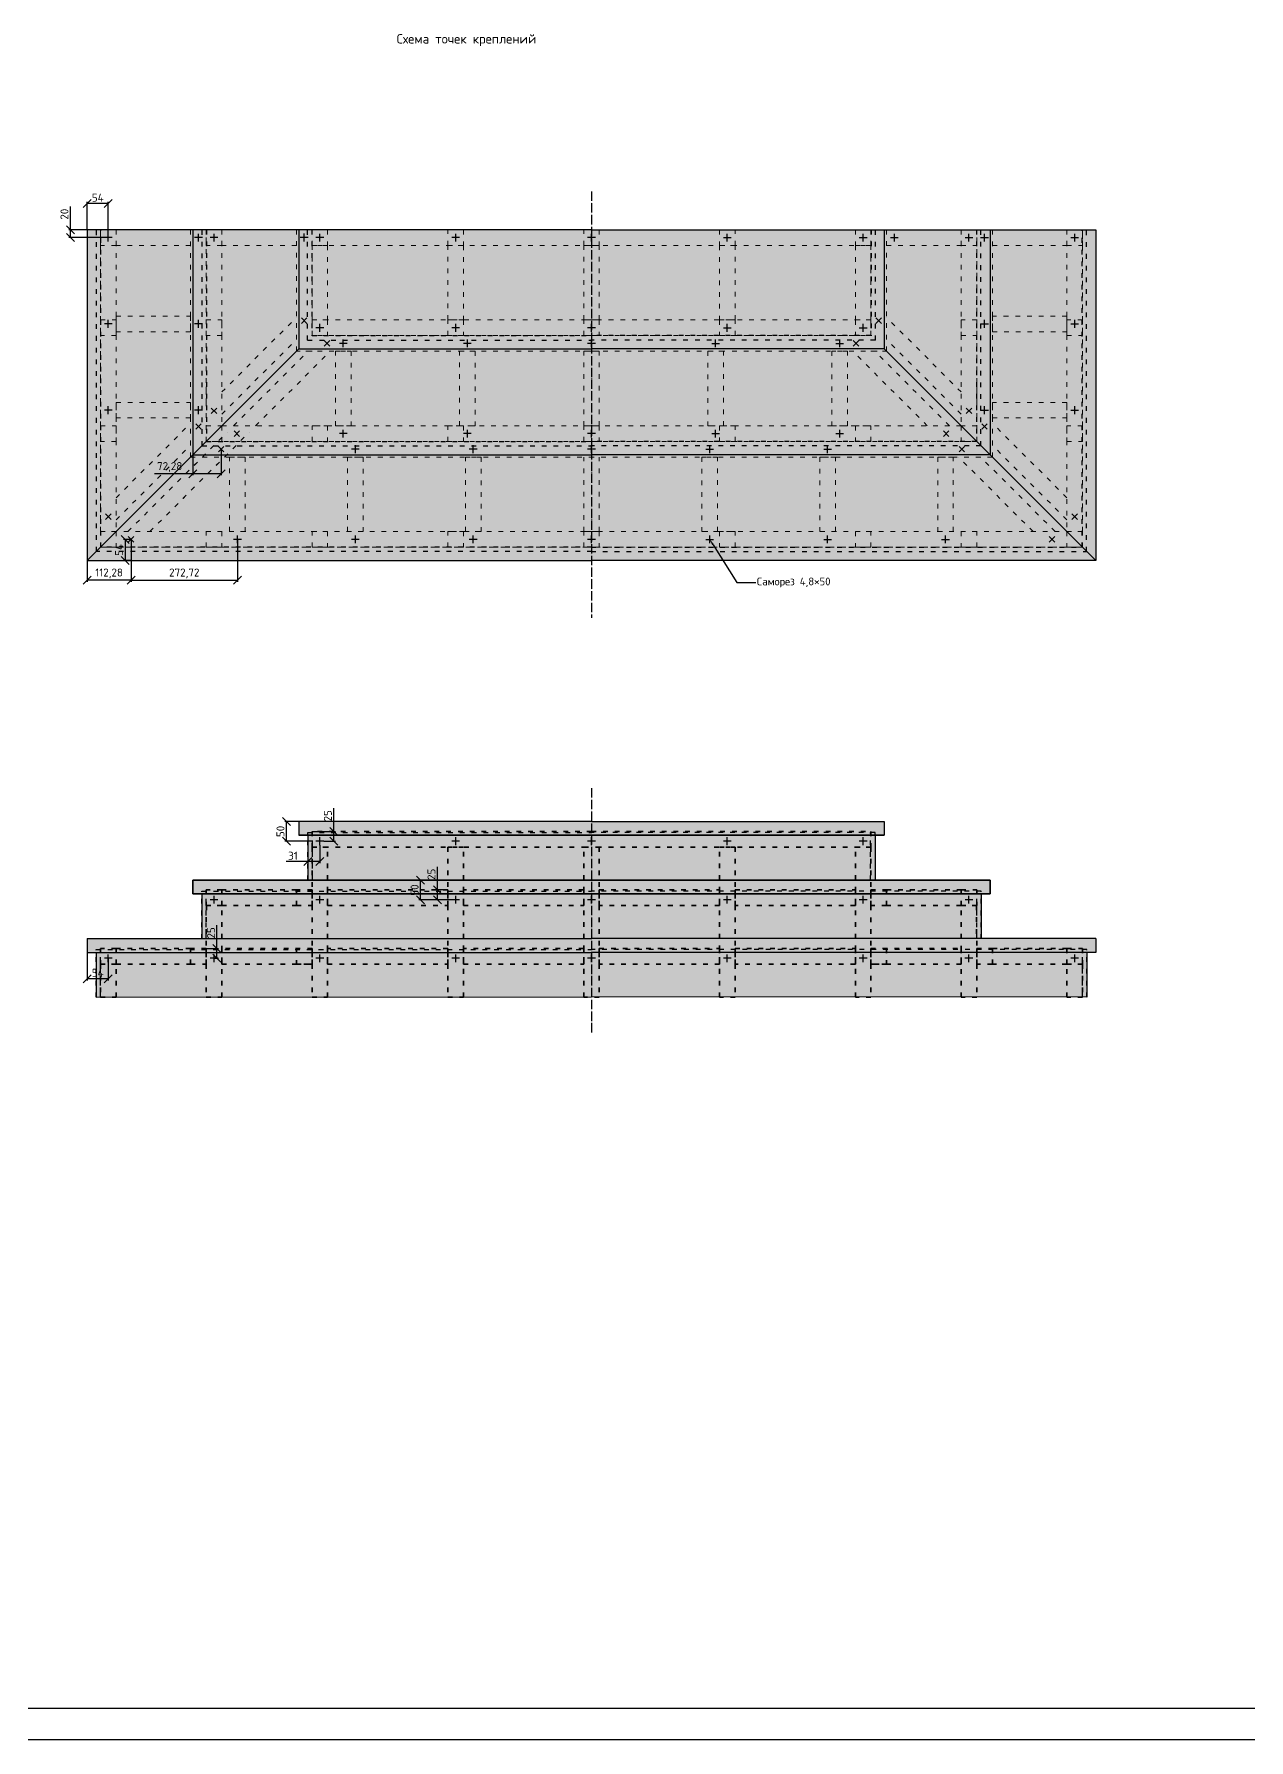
# Model space of a CAD drawing. Header units: millimetres. Extents: x 63961 to 279437, y 165795 to 374915.
# Drawn here: x 162706 to 165818, y 179109 to 183478 of the extents above; entities that cross this region are included whole.
import ezdxf
from ezdxf import colors
from ezdxf.entities.mleader import LeaderData, LeaderLine
from ezdxf.math import Vec2, Vec3

# ---------------------------------------------------------------- set-up
doc = ezdxf.new("R2010")
doc.units = ezdxf.units.MM
doc.linetypes.add('ACAD_ISO03W100', pattern=[30, 12, -18])
doc.linetypes.add('ACAD_ISO04W100', pattern=[30, 24, -3, 0, -3])
for name, color, linetype in [('Доска МПК 11х145х3000', 32, 'Continuous'), ('Доска невидимый', 32, 'ACAD_ISO03W100'), ('Заливка ступени', 52, 'Continuous'), ('Оси', 120, 'ACAD_ISO04W100'), ('Рамка', 7, 'Continuous'), ('Ступень СМ305 Невидимая', 52, 'ACAD_ISO03W100')]:
    doc.layers.add(name, color=color, linetype=linetype)
doc.layers.add('Построения невидимые', color=80, linetype='ACAD_ISO03W100', plot=False)
for name, color, linetype, lineweight in [('Профиль 40x40', 220, 'Continuous', 35), ('Размеры', 150, 'Continuous', 0), ('Стойки 40x40', 7, 'Continuous', 35), ('Ступень СМ305', 52, 'Continuous', 30), ('Точки крепления', 12, 'Continuous', 25)]:
    doc.layers.add(name, color=color, linetype=linetype, lineweight=lineweight)
doc.styles.get("Standard").update_dxf_attribs({"font": 'isocpeur.ttf'})
doc.dimstyles.new('Копия Аннотативный', dxfattribs={"dimscale": 0, "dimtxt": 20.5, "dimasz": 20.5, "dimexe": 4.25, "dimexo": 0.625, "dimgap": 4.625, "dimtad": 1, "dimtxsty": 'Standard', "dimblk": 'OBLIQUE', "dimcen": 20.5, "dimclrd": 256, "dimclrt": 256, "dimadec": 0, "dimazin": 0, "dimtfac": 1, "dimtmove": 0, "dimatfit": 3, "dimfxl": 1, "dimtfillclr": 4, "dimarcsym": 0})

# ---------------------------------------------------------------- blocks, each defined once
blk = doc.blocks.new('Точка самореза сверху')
at = {"layer": 'Точки крепления'}
for p, q in [((104446.1, 177081.4), (104426.1, 177081.4)), ((104436.1, 177071.4), (104436.1, 177091.4))]:
    blk.add_line(p, q, dxfattribs=at)
blk = doc.blocks.new('_Oblique')
at = {"color": 0, "linetype": 'ByBlock', "lineweight": -2}
blk.add_line((-0.5, -0.5), (0.5, 0.5), dxfattribs=at)
blk = doc.blocks.new('*D1517')
at = {"layer": 'Defpoints', "color": 0, "transparency": 16777216}
for p in [(162842.1, 183044.2), (162842.1, 182977.1), (162896.1, 182967.1)]:
    blk.add_point(p, dxfattribs=at)
at = {"layer": 'Размеры', "color": 0, "lineweight": -2, "transparency": 16777216}
for p, q in [((162842.1, 182977.7), (162842.1, 183048.4)), ((162896.1, 182967.7), (162896.1, 183048.4))]:
    blk.add_line(p, q, dxfattribs=at)
at = {"layer": 'Размеры', "lineweight": -2, "transparency": 16777216}
blk.add_line((162896.1, 183044.2), (162842.1, 183044.2), dxfattribs=at)
at = {"layer": 'Размеры', "lineweight": -2, "transparency": 16777216, "xscale": 20.5, "yscale": 20.5, "zscale": 20.5, "rotation": 180}
blk.add_blockref('_Oblique', (162842.1, 183044.2), dxfattribs=at)
at = {"layer": 'Размеры', "lineweight": -2, "transparency": 16777216, "xscale": 20.5, "yscale": 20.5, "zscale": 20.5}
blk.add_blockref('_Oblique', (162896.1, 183044.2), dxfattribs=at)
at = {"layer": 'Размеры', "transparency": 16777216, "insert": (162869.1, 183059.2), "char_height": 20.5, "attachment_point": 5}
blk.add_mtext('54', dxfattribs=at)
blk = doc.blocks.new('*D1518')
at = {"layer": 'Defpoints', "color": 0, "transparency": 16777216}
for p in [(162798.9, 182977.1), (162842.1, 182977.1), (162886.1, 182957.1)]:
    blk.add_point(p, dxfattribs=at)
at = {"layer": 'Размеры', "lineweight": -2, "transparency": 16777216}
for p, q in [((162798.9, 182977.1), (162798.9, 183036.5)), ((162798.9, 182957.1), (162798.9, 182977.1))]:
    blk.add_line(p, q, dxfattribs=at)
at = {"layer": 'Размеры', "color": 0, "lineweight": -2, "transparency": 16777216}
for p, q in [((162841.4, 182977.1), (162794.7, 182977.1)), ((162885.4, 182957.1), (162794.7, 182957.1))]:
    blk.add_line(p, q, dxfattribs=at)
at = {"layer": 'Размеры', "lineweight": -2, "transparency": 16777216, "xscale": 20.5, "yscale": 20.5, "zscale": 20.5}
for p, rotation in [((162798.9, 182977.1), 90), ((162798.9, 182957.1), 270)]:
    blk.add_blockref('_Oblique', p, dxfattribs=dict(at, rotation=rotation))
at = {"layer": 'Размеры', "transparency": 16777216, "insert": (162783.8, 183017), "char_height": 20.5, "attachment_point": 5, "rotation": 90}
blk.add_mtext('20', dxfattribs=at)
blk = doc.blocks.new('*D1515')
at = {"layer": 'Defpoints', "color": 0, "transparency": 16777216}
for p in [(162954.4, 182184.1), (162939, 182130.1), (162954.7, 182130.1)]:
    blk.add_point(p, dxfattribs=at)
at = {"layer": 'Размеры', "color": 0, "lineweight": -2, "transparency": 16777216}
for p, q in [((162953.7, 182184.1), (162934.7, 182184.1)), ((162954.1, 182130.1), (162934.7, 182130.1))]:
    blk.add_line(p, q, dxfattribs=at)
at = {"layer": 'Размеры', "lineweight": -2, "transparency": 16777216}
blk.add_line((162939, 182184.1), (162939, 182130.1), dxfattribs=at)
at = {"layer": 'Размеры', "lineweight": -2, "transparency": 16777216, "xscale": 20.5, "yscale": 20.5, "zscale": 20.5}
for p, rotation in [((162939, 182184.1), 90), ((162939, 182130.1), 270)]:
    blk.add_blockref('_Oblique', p, dxfattribs=dict(at, rotation=rotation))
at = {"layer": 'Размеры', "transparency": 16777216, "insert": (162923.9, 182157.1), "char_height": 20.5, "attachment_point": 5, "rotation": 90}
blk.add_mtext('54', dxfattribs=at)
blk = doc.blocks.new('*D1516')
at = {"layer": 'Defpoints', "color": 0, "transparency": 16777216}
for p in [(162954.4, 182184.1), (162842.1, 182130.1), (162842.1, 182079.9)]:
    blk.add_point(p, dxfattribs=at)
at = {"layer": 'Размеры', "color": 0, "lineweight": -2, "transparency": 16777216}
for p, q in [((162954.4, 182183.4), (162954.4, 182075.7)), ((162842.1, 182129.4), (162842.1, 182075.7))]:
    blk.add_line(p, q, dxfattribs=at)
at = {"layer": 'Размеры', "lineweight": -2, "transparency": 16777216}
blk.add_line((162954.4, 182079.9), (162842.1, 182079.9), dxfattribs=at)
at = {"layer": 'Размеры', "lineweight": -2, "transparency": 16777216, "xscale": 20.5, "yscale": 20.5, "zscale": 20.5, "rotation": 180}
blk.add_blockref('_Oblique', (162842.1, 182079.9), dxfattribs=at)
at = {"layer": 'Размеры', "lineweight": -2, "transparency": 16777216, "xscale": 20.5, "yscale": 20.5, "zscale": 20.5}
blk.add_blockref('_Oblique', (162954.4, 182079.9), dxfattribs=at)
at = {"layer": 'Размеры', "transparency": 16777216, "insert": (162898.2, 182096.9), "char_height": 20.5, "attachment_point": 5}
blk.add_mtext('112,28', dxfattribs=at)
blk = doc.blocks.new('*D1519')
at = {"layer": 'Defpoints', "color": 0, "transparency": 16777216}
for p in [(162954.4, 182184.1), (163227.1, 182184.1), (163227.1, 182079.9)]:
    blk.add_point(p, dxfattribs=at)
at = {"layer": 'Размеры', "color": 0, "lineweight": -2, "transparency": 16777216}
for p, q in [((162954.4, 182183.4), (162954.4, 182075.7)), ((163227.1, 182183.4), (163227.1, 182075.7))]:
    blk.add_line(p, q, dxfattribs=at)
at = {"layer": 'Размеры', "lineweight": -2, "transparency": 16777216}
blk.add_line((162954.4, 182079.9), (163227.1, 182079.9), dxfattribs=at)
at = {"layer": 'Размеры', "lineweight": -2, "transparency": 16777216, "xscale": 20.5, "yscale": 20.5, "zscale": 20.5, "rotation": 180}
blk.add_blockref('_Oblique', (162954.4, 182079.9), dxfattribs=at)
at = {"layer": 'Размеры', "lineweight": -2, "transparency": 16777216, "xscale": 20.5, "yscale": 20.5, "zscale": 20.5}
blk.add_blockref('_Oblique', (163227.1, 182079.9), dxfattribs=at)
at = {"layer": 'Размеры', "transparency": 16777216, "insert": (163090.7, 182096.9), "char_height": 20.5, "attachment_point": 5}
blk.add_mtext('272,72', dxfattribs=at)
blk = doc.blocks.new('*D1520')
at = {"layer": 'Defpoints', "color": 0, "transparency": 16777216}
for p in [(163113.1, 182401.1), (163185.4, 182415.1), (163113.1, 182352.4)]:
    blk.add_point(p, dxfattribs=at)
at = {"layer": 'Размеры', "color": 0, "lineweight": -2, "transparency": 16777216}
for p, q in [((163113.1, 182400.4), (163113.1, 182348.2)), ((163185.4, 182414.4), (163185.4, 182348.2))]:
    blk.add_line(p, q, dxfattribs=at)
at = {"layer": 'Размеры', "lineweight": -2, "transparency": 16777216}
for p, q in [((163113.1, 182352.4), (163014.3, 182352.4)), ((163185.4, 182352.4), (163113.1, 182352.4))]:
    blk.add_line(p, q, dxfattribs=at)
at = {"layer": 'Размеры', "lineweight": -2, "transparency": 16777216, "xscale": 20.5, "yscale": 20.5, "zscale": 20.5, "rotation": 180}
blk.add_blockref('_Oblique', (163113.1, 182352.4), dxfattribs=at)
at = {"layer": 'Размеры', "lineweight": -2, "transparency": 16777216, "xscale": 20.5, "yscale": 20.5, "zscale": 20.5}
blk.add_blockref('_Oblique', (163185.4, 182352.4), dxfattribs=at)
at = {"layer": 'Размеры', "transparency": 16777216, "insert": (163053.4, 182369.4), "char_height": 20.5, "attachment_point": 5}
blk.add_mtext('72,28', dxfattribs=at)
blk = doc.blocks.new('*D1521')
at = {"layer": 'Defpoints', "color": 0, "transparency": 16777216}
for p in [(163352.3, 181461.2), (163384.1, 181461.2), (163419.1, 181411.2)]:
    blk.add_point(p, dxfattribs=at)
at = {"layer": 'Размеры', "color": 0, "lineweight": -2, "transparency": 16777216}
for p, q in [((163383.4, 181461.2), (163348, 181461.2)), ((163418.4, 181411.2), (163348, 181411.2))]:
    blk.add_line(p, q, dxfattribs=at)
at = {"layer": 'Размеры', "lineweight": -2, "transparency": 16777216}
blk.add_line((163352.3, 181411.2), (163352.3, 181461.2), dxfattribs=at)
at = {"layer": 'Размеры', "lineweight": -2, "transparency": 16777216, "xscale": 20.5, "yscale": 20.5, "zscale": 20.5}
for p, rotation in [((163352.3, 181461.2), 90), ((163352.3, 181411.2), 270)]:
    blk.add_blockref('_Oblique', p, dxfattribs=dict(at, rotation=rotation))
at = {"layer": 'Размеры', "transparency": 16777216, "insert": (163337.2, 181436.2), "char_height": 20.5, "attachment_point": 5, "rotation": 90}
blk.add_mtext('50', dxfattribs=at)
blk = doc.blocks.new('*D1522')
at = {"layer": 'Defpoints', "color": 0, "transparency": 16777216}
for p in [(163418.1, 181436.2), (163473.7, 181436.2), (163448.1, 181411.2)]:
    blk.add_point(p, dxfattribs=at)
at = {"layer": 'Размеры', "lineweight": -2, "transparency": 16777216}
for p, q in [((163473.7, 181436.2), (163473.7, 181495.9)), ((163473.7, 181411.2), (163473.7, 181436.2))]:
    blk.add_line(p, q, dxfattribs=at)
at = {"layer": 'Размеры', "color": 0, "lineweight": -2, "transparency": 16777216}
for p, q in [((163418.7, 181436.2), (163477.9, 181436.2)), ((163448.7, 181411.2), (163477.9, 181411.2))]:
    blk.add_line(p, q, dxfattribs=at)
at = {"layer": 'Размеры', "lineweight": -2, "transparency": 16777216, "xscale": 20.5, "yscale": 20.5, "zscale": 20.5}
for p, rotation in [((163473.7, 181436.2), 90), ((163473.7, 181411.2), 270)]:
    blk.add_blockref('_Oblique', p, dxfattribs=dict(at, rotation=rotation))
at = {"layer": 'Размеры', "transparency": 16777216, "insert": (163458.6, 181476.3), "char_height": 20.5, "attachment_point": 5, "rotation": 90}
blk.add_mtext('25', dxfattribs=at)
blk = doc.blocks.new('*D1524')
at = {"layer": 'Defpoints', "color": 0, "transparency": 16777216}
for p in [(163407.1, 181401.7), (163438.1, 181401.2), (163407.1, 181358.8)]:
    blk.add_point(p, dxfattribs=at)
at = {"layer": 'Размеры', "color": 0, "lineweight": -2, "transparency": 16777216}
for p, q in [((163407.1, 181401.1), (163407.1, 181354.6)), ((163438.1, 181400.6), (163438.1, 181354.6))]:
    blk.add_line(p, q, dxfattribs=at)
at = {"layer": 'Размеры', "lineweight": -2, "transparency": 16777216}
for p, q in [((163407.1, 181358.8), (163351.9, 181358.8)), ((163438.1, 181358.8), (163407.1, 181358.8))]:
    blk.add_line(p, q, dxfattribs=at)
at = {"layer": 'Размеры', "lineweight": -2, "transparency": 16777216, "xscale": 20.5, "yscale": 20.5, "zscale": 20.5, "rotation": 180}
blk.add_blockref('_Oblique', (163407.1, 181358.8), dxfattribs=at)
at = {"layer": 'Размеры', "lineweight": -2, "transparency": 16777216, "xscale": 20.5, "yscale": 20.5, "zscale": 20.5}
blk.add_blockref('_Oblique', (163438.1, 181358.8), dxfattribs=at)
at = {"layer": 'Размеры', "transparency": 16777216, "insert": (163369.3, 181373.9), "char_height": 20.5, "attachment_point": 5}
blk.add_mtext('31', dxfattribs=at)
blk = doc.blocks.new('*D1525')
at = {"layer": 'Defpoints', "color": 0, "transparency": 16777216}
for p in [(163696, 181311.2), (163786, 181311.2), (163786.1, 181261.2)]:
    blk.add_point(p, dxfattribs=at)
at = {"layer": 'Размеры', "color": 0, "lineweight": -2, "transparency": 16777216}
for p, q in [((163785.4, 181311.2), (163691.8, 181311.2)), ((163785.4, 181261.2), (163691.8, 181261.2))]:
    blk.add_line(p, q, dxfattribs=at)
at = {"layer": 'Размеры', "lineweight": -2, "transparency": 16777216}
blk.add_line((163696, 181261.2), (163696, 181311.2), dxfattribs=at)
at = {"layer": 'Размеры', "lineweight": -2, "transparency": 16777216, "xscale": 20.5, "yscale": 20.5, "zscale": 20.5}
for p, rotation in [((163696, 181311.2), 90), ((163696, 181261.2), 270)]:
    blk.add_blockref('_Oblique', p, dxfattribs=dict(at, rotation=rotation))
at = {"layer": 'Размеры', "transparency": 16777216, "insert": (163680.9, 181286.2), "char_height": 20.5, "attachment_point": 5, "rotation": 90}
blk.add_mtext('50', dxfattribs=at)
blk = doc.blocks.new('*D1526')
at = {"layer": 'Defpoints', "color": 0, "transparency": 16777216}
for p in [(163739.2, 181286.2), (163766.1, 181286.2), (163786.1, 181261.2)]:
    blk.add_point(p, dxfattribs=at)
at = {"layer": 'Размеры', "lineweight": -2, "transparency": 16777216}
for p, q in [((163739.2, 181286.2), (163739.2, 181345.9)), ((163739.2, 181261.2), (163739.2, 181286.2))]:
    blk.add_line(p, q, dxfattribs=at)
at = {"layer": 'Размеры', "color": 0, "lineweight": -2, "transparency": 16777216}
for p, q in [((163765.4, 181286.2), (163734.9, 181286.2)), ((163785.4, 181261.2), (163734.9, 181261.2))]:
    blk.add_line(p, q, dxfattribs=at)
at = {"layer": 'Размеры', "lineweight": -2, "transparency": 16777216, "xscale": 20.5, "yscale": 20.5, "zscale": 20.5}
for p, rotation in [((163739.2, 181286.2), 90), ((163739.2, 181261.2), 270)]:
    blk.add_blockref('_Oblique', p, dxfattribs=dict(at, rotation=rotation))
at = {"layer": 'Размеры', "transparency": 16777216, "insert": (163724.1, 181326.3), "char_height": 20.5, "attachment_point": 5, "rotation": 90}
blk.add_mtext('25', dxfattribs=at)
blk = doc.blocks.new('*D1527')
at = {"layer": 'Defpoints', "color": 0, "transparency": 16777216}
for p in [(163147.1, 181136.2), (163174.5, 181136.2), (163167.1, 181111.2)]:
    blk.add_point(p, dxfattribs=at)
at = {"layer": 'Размеры', "lineweight": -2, "transparency": 16777216}
for p, q in [((163174.5, 181136.2), (163174.5, 181195.9)), ((163174.5, 181111.2), (163174.5, 181136.2))]:
    blk.add_line(p, q, dxfattribs=at)
at = {"layer": 'Размеры', "color": 0, "lineweight": -2, "transparency": 16777216}
for p, q in [((163147.7, 181136.2), (163178.8, 181136.2)), ((163167.7, 181111.2), (163178.8, 181111.2))]:
    blk.add_line(p, q, dxfattribs=at)
at = {"layer": 'Размеры', "lineweight": -2, "transparency": 16777216, "xscale": 20.5, "yscale": 20.5, "zscale": 20.5}
for p, rotation in [((163174.5, 181136.2), 90), ((163174.5, 181111.2), 270)]:
    blk.add_blockref('_Oblique', p, dxfattribs=dict(at, rotation=rotation))
at = {"layer": 'Размеры', "transparency": 16777216, "insert": (163159.4, 181176.3), "char_height": 20.5, "attachment_point": 5, "rotation": 90}
blk.add_mtext('25', dxfattribs=at)
blk = doc.blocks.new('*D1528')
at = {"layer": 'Defpoints', "color": 0, "transparency": 16777216}
for p in [(162842.1, 181126.2), (162896.1, 181111.2), (162842.1, 181059)]:
    blk.add_point(p, dxfattribs=at)
at = {"layer": 'Размеры', "color": 0, "lineweight": -2, "transparency": 16777216}
for p, q in [((162842.1, 181125.6), (162842.1, 181054.8)), ((162896.1, 181110.6), (162896.1, 181054.8))]:
    blk.add_line(p, q, dxfattribs=at)
at = {"layer": 'Размеры', "lineweight": -2, "transparency": 16777216}
blk.add_line((162896.1, 181059), (162842.1, 181059), dxfattribs=at)
at = {"layer": 'Размеры', "lineweight": -2, "transparency": 16777216, "xscale": 20.5, "yscale": 20.5, "zscale": 20.5, "rotation": 180}
blk.add_blockref('_Oblique', (162842.1, 181059), dxfattribs=at)
at = {"layer": 'Размеры', "lineweight": -2, "transparency": 16777216, "xscale": 20.5, "yscale": 20.5, "zscale": 20.5}
blk.add_blockref('_Oblique', (162896.1, 181059), dxfattribs=at)
at = {"layer": 'Размеры', "transparency": 16777216, "insert": (162869.1, 181074.1), "char_height": 20.5, "attachment_point": 5}
blk.add_mtext('54', dxfattribs=at)

msp = doc.modelspace()

# ---------------------------------------------------------------- hatches: boundary and pattern name
at = {"layer": 'Заливка ступени', "true_color": 0xf8f6b0}
h = msp.add_hatch(color=51, dxfattribs=at)
h.dxf.hatch_style = 1
h.paths.add_polyline_path([(162842.074, 182977.055), (163079.074, 182977.055), (163113.074, 182977.055), (163113.074, 182401.055), (162842.074, 182130.055)])
h.paths.add_polyline_path([(163113.074, 182977.055), (163384.074, 182977.055), (163384.074, 182672.055), (163113.074, 182401.055)])
h.paths.add_polyline_path([(163384.074, 182977.055), (164134.074, 182977.055), (164134.074, 182672.055), (163384.074, 182672.055)])
h.paths.add_polyline_path([(163384.074, 182672.055), (164134.074, 182672.055), (164134.074, 182401.055), (163113.074, 182401.055)])
h.paths.add_polyline_path([(163113.074, 182401.055), (164134.074, 182401.055), (164134.074, 182130.055), (162842.074, 182130.055)])
h = msp.add_hatch(color=51, dxfattribs=at)
h.dxf.hatch_style = 1
h.paths.add_polyline_path([(165426.074, 182977.055), (165189.074, 182977.055), (165155.074, 182977.055), (165155.074, 182401.055), (165426.074, 182130.055)])
h.paths.add_polyline_path([(165155.074, 182977.055), (164884.074, 182977.055), (164884.074, 182672.055), (165155.074, 182401.055)])
h.paths.add_polyline_path([(164884.074, 182977.055), (164134.074, 182977.055), (164134.074, 182672.055), (164884.074, 182672.055)])
h.paths.add_polyline_path([(164884.074, 182672.055), (164134.074, 182672.055), (164134.074, 182401.055), (165155.074, 182401.055)])
h.paths.add_polyline_path([(165155.074, 182401.055), (164134.074, 182401.055), (164134.074, 182130.055), (165426.074, 182130.055)])
h = msp.add_hatch(color=51, dxfattribs=at)
h.dxf.hatch_style = 1
h.paths.add_polyline_path([(163384.074, 181461.244), (164134.074, 181461.244), (164134.074, 181426.244), (163384.074, 181426.244)])
h.paths.add_polyline_path([(163113.074, 181311.244), (164134.074, 181311.244), (164134.074, 181276.244), (163113.074, 181276.244)])
h.paths.add_polyline_path([(162842.074, 181161.927), (164134.074, 181161.927), (164134.074, 181126.244), (162842.074, 181126.244)])
h = msp.add_hatch(color=51, dxfattribs=at)
h.dxf.hatch_style = 1
h.paths.add_polyline_path([(164884.074, 181461.244), (164134.074, 181461.244), (164134.074, 181426.244), (164884.074, 181426.244)])
h.paths.add_polyline_path([(165155.074, 181311.244), (164134.074, 181311.244), (164134.074, 181276.244), (165155.074, 181276.244)])
h.paths.add_polyline_path([(165426.074, 181161.927), (164134.074, 181161.927), (164134.074, 181126.244), (165426.074, 181126.244)])
at = {"layer": 'Заливка ступени', "true_color": 0xfff5e1}
h = msp.add_hatch(color=7, dxfattribs=at)
h.dxf.hatch_style = 1
h.paths.add_polyline_path([(163136.074, 181276.244), (164134.074, 181276.244), (164134.074, 181161.927), (163136.074, 181161.927)])
h.paths.add_polyline_path([(163407.074, 181426.244), (164134.074, 181426.244), (164134.074, 181311.244), (163407.074, 181311.244)])
h.paths.add_polyline_path([(162865.074, 181126.244), (164134.074, 181126.244), (164134.074, 181012.321), (162865.074, 181011.94)])
h = msp.add_hatch(color=7, dxfattribs=at)
h.dxf.hatch_style = 1
h.paths.add_polyline_path([(165132.074, 181276.244), (164134.074, 181276.244), (164134.074, 181161.927), (165132.074, 181161.927)])
h.paths.add_polyline_path([(164861.074, 181426.244), (164134.074, 181426.244), (164134.074, 181311.244), (164861.074, 181311.244)])
h.paths.add_polyline_path([(165403.074, 181126.244), (164134.074, 181126.244), (164134.074, 181012.321), (165403.074, 181011.94)])

# ---------------------------------------------------------------- linework, layer by layer
at = {"layer": 'Доска МПК 11х145х3000'}
for p, q in [((163407.074, 181426.244), (163407.074, 181311.244)), ((164861.074, 181426.244), (164861.074, 181311.244)), ((163136.074, 181276.244), (163136.074, 181161.927)), ((165132.074, 181276.244), (165132.074, 181161.927)), ((162865.074, 181126.244), (162865.074, 181011.94)), ((165403.074, 181126.244), (165403.074, 181011.94)), ((162865.074, 181011.94), (164134.074, 181012.321)), ((165403.074, 181011.94), (164134.074, 181012.321))]:
    msp.add_line(p, q, dxfattribs=at)
at = {"layer": 'Доска невидимый'}
for p, q in [((162865.699, 182153.055), (162865.699, 182977.055)), ((162876.699, 182164.055), (162876.699, 182977.055)), ((163136.699, 182424.055), (163136.699, 182977.055)), ((163406.851, 182694.207), (163406.851, 182977.055)), ((164861.297, 182694.207), (164861.297, 182977.055)), ((165131.449, 182424.055), (165131.449, 182977.055)), ((165391.449, 182164.055), (165391.449, 182977.055)), ((165402.449, 182153.055), (165402.449, 182977.055)), ((163406.851, 182694.207), (164134.699, 182694.631)), ((164861.297, 182694.207), (164133.449, 182694.631)), ((163136.699, 182424.055), (164134.699, 182424.055)), ((165131.449, 182424.055), (164133.449, 182424.055)), ((164134.699, 182153.055), (162865.699, 182153.055)), ((164134.699, 182164.055), (162876.699, 182164.055)), ((164133.449, 182164.055), (165391.449, 182164.055)), ((164133.449, 182153.055), (165402.449, 182153.055)), ((163407.074, 181433.244), (164134.074, 181433.244)), ((163407.074, 181311.244), (163407.074, 181433.244)), ((163407.074, 181311.244), (163407.074, 181433.244)), ((163407.074, 181426.244), (163407.074, 181433.244)), ((163419.074, 181311.244), (163419.074, 181433.244)), ((164861.074, 181433.244), (164134.074, 181433.244)), ((164849.074, 181311.244), (164849.074, 181433.244)), ((164861.074, 181426.244), (164861.074, 181433.244)), ((163407.074, 181426.244), (163407.074, 181311.244)), ((164861.074, 181426.244), (164861.074, 181311.244)), ((163136.074, 181283.243), (164134.074, 181283.243)), ((163136.074, 181161.243), (163136.074, 181283.243)), ((163147.074, 181161.243), (163147.074, 181283.243)), ((163147.074, 181161.243), (163147.074, 181283.243)), ((165132.074, 181283.243), (164134.074, 181283.243)), ((165121.074, 181161.243), (165121.074, 181283.243)), ((165121.074, 181161.243), (165121.074, 181283.243)), ((165132.074, 181161.243), (165132.074, 181283.243)), ((162865.074, 181133.926), (164134.074, 181133.926)), ((162865.074, 181011.926), (162865.074, 181133.926)), ((162876.074, 181011.926), (162876.074, 181133.926)), ((162876.074, 181011.926), (162876.074, 181133.926)), ((165403.074, 181133.926), (164134.074, 181133.926)), ((165392.074, 181011.926), (165392.074, 181133.926)), ((165403.074, 181011.926), (165403.074, 181133.926))]:
    msp.add_line(p, q, dxfattribs=at)
at = {"layer": 'Оси'}
for p, q in [((164134.074, 183075.204), (164134.074, 181983.5)), ((164134.074, 181546.99), (164134.074, 180920.151))]:
    msp.add_line(p, q, dxfattribs=at)
at = {"layer": 'Оси', "linetype": 'ACAD_ISO03W100', "lineweight": 0}
msp.add_line((164134.074, 183071.694), (164134.074, 182079.59), dxfattribs=at)
at = {"layer": 'Построения невидимые'}
msp.add_line((164134.074, 181433.244), (164134.074, 181436.244), dxfattribs=at)
at = {"layer": 'Профиль 40x40', "linetype": 'ACAD_ISO03W100', "lineweight": 0, "transparency": 33554610}
for p, q in [((163147.074, 182977.055), (163107.074, 182977.055)), ((163107.074, 182977.055), (163107.074, 182395.055)), ((165121.074, 182977.055), (165161.074, 182977.055)), ((165161.074, 182977.055), (165161.074, 182395.055)), ((163187.074, 182561.624), (163378.074, 182752.624)), ((165081.074, 182561.624), (164890.074, 182752.624)), ((163187.074, 182505.055), (163378.074, 182696.055)), ((163217.074, 182475.055), (163408.074, 182666.055)), ((163273.643, 182475.055), (163464.643, 182666.055)), ((164994.506, 182475.055), (164803.506, 182666.055)), ((165051.074, 182475.055), (164860.074, 182666.055)), ((165081.074, 182505.055), (164890.074, 182696.055)), ((162916.074, 182290.624), (163107.074, 182481.624)), ((165352.074, 182290.624), (165161.074, 182481.624)), ((163009.778, 182267.759), (163200.778, 182458.759)), ((163066.347, 182267.759), (163257.347, 182458.759)), ((162916.074, 182234.055), (163107.074, 182425.055)), ((162946.074, 182204.055), (163137.074, 182395.055)), ((163002.643, 182204.055), (163193.643, 182395.055)), ((163107.074, 182395.055), (164134.074, 182395.055)), ((165161.074, 182395.055), (164134.074, 182395.055)), ((165265.506, 182204.055), (165074.506, 182395.055)), ((165322.074, 182204.055), (165131.074, 182395.055)), ((165352.074, 182234.055), (165161.074, 182425.055))]:
    msp.add_line(p, q, dxfattribs=at)
for points in [[(162876.074, 182977.055), (162916.074, 182977.055), (162916.074, 182204.055), (162876.074, 182204.055)], [(163187.074, 182977.055), (163378.074, 182977.055), (163378.074, 182937.055), (163187.074, 182937.055)], [(165081.074, 182977.055), (164890.074, 182977.055), (164890.074, 182937.055), (165081.074, 182937.055)], [(165392.074, 182977.055), (165352.074, 182977.055), (165352.074, 182204.055), (165392.074, 182204.055)], [(163418.074, 182937.055), (163458.074, 182937.055), (163458.074, 182746.055), (163418.074, 182746.055)], [(163766.074, 182937.055), (163806.074, 182937.055), (163806.074, 182746.055), (163766.074, 182746.055)], [(164502.074, 182937.055), (164462.074, 182937.055), (164462.074, 182746.055), (164502.074, 182746.055)], [(164850.074, 182937.055), (164810.074, 182937.055), (164810.074, 182746.055), (164850.074, 182746.055)], [(162916.074, 182756.055), (163107.074, 182756.055), (163107.074, 182716.055), (162916.074, 182716.055)], [(165352.074, 182756.055), (165161.074, 182756.055), (165161.074, 182716.055), (165352.074, 182716.055)], [(163478.074, 182666.055), (163518.074, 182666.055), (163518.074, 182475.055), (163478.074, 182475.055)], [(163796.074, 182666.055), (163836.074, 182666.055), (163836.074, 182475.055), (163796.074, 182475.055)], [(164472.074, 182666.055), (164432.074, 182666.055), (164432.074, 182475.055), (164472.074, 182475.055)], [(164790.074, 182666.055), (164750.074, 182666.055), (164750.074, 182475.055), (164790.074, 182475.055)], [(162916.074, 182535.055), (163107.074, 182535.055), (163107.074, 182495.055), (162916.074, 182495.055)], [(165352.074, 182535.055), (165161.074, 182535.055), (165161.074, 182495.055), (165352.074, 182495.055)], [(163207.074, 182395.055), (163247.074, 182395.055), (163247.074, 182204.055), (163207.074, 182204.055)], [(163509.074, 182395.055), (163549.074, 182395.055), (163549.074, 182204.055), (163509.074, 182204.055)], [(163811.074, 182395.055), (163851.074, 182395.055), (163851.074, 182204.055), (163811.074, 182204.055)], [(164457.074, 182395.055), (164417.074, 182395.055), (164417.074, 182204.055), (164457.074, 182204.055)], [(164759.074, 182395.055), (164719.074, 182395.055), (164719.074, 182204.055), (164759.074, 182204.055)], [(165061.074, 182395.055), (165021.074, 182395.055), (165021.074, 182204.055), (165061.074, 182204.055)]]:
    msp.add_lwpolyline(points, close=True, dxfattribs=at)
for points in [[(163107.074, 182937.055), (162916.074, 182937.055), (162916.074, 182977.055), (163147.074, 182977.055), (163147.074, 182937.055)], [(163187.074, 182435.055), (163147.074, 182435.055), (163147.074, 182977.055), (163187.074, 182977.055), (163187.074, 182475.055)], [(163418.074, 182666.055), (163378.074, 182666.055), (163378.074, 182977.055), (163418.074, 182977.055), (163418.074, 182706.055)], [(164134.074, 182937.055), (163418.074, 182937.055), (163418.074, 182977.055), (164134.074, 182977.055)], [(164134.074, 182937.055), (164850.074, 182937.055), (164850.074, 182977.055), (164134.074, 182977.055)], [(164850.074, 182666.055), (164890.074, 182666.055), (164890.074, 182977.055), (164850.074, 182977.055), (164850.074, 182706.055)], [(165081.074, 182435.055), (165121.074, 182435.055), (165121.074, 182977.055), (165081.074, 182977.055), (165081.074, 182475.055)], [(165161.074, 182937.055), (165352.074, 182937.055), (165352.074, 182977.055), (165121.074, 182977.055), (165121.074, 182937.055)], [(164134.074, 182746.055), (164114.074, 182746.055), (164114.074, 182937.055), (164134.074, 182937.055)], [(164134.074, 182746.055), (164154.074, 182746.055), (164154.074, 182937.055), (164134.074, 182937.055)], [(164134.074, 182706.055), (163418.074, 182706.055), (163418.074, 182746.055), (164134.074, 182746.055)], [(164134.074, 182706.055), (164850.074, 182706.055), (164850.074, 182746.055), (164134.074, 182746.055)], [(164134.074, 182666.055), (163378.074, 182666.055), (163378.074, 182706.055)], [(163418.074, 182706.055), (164134.074, 182706.055)], [(164850.074, 182706.055), (164134.074, 182706.055)], [(164134.074, 182666.055), (164890.074, 182666.055), (164890.074, 182706.055)], [(164134.074, 182475.055), (164114.074, 182475.055), (164114.074, 182666.055), (164134.074, 182666.055)], [(164134.074, 182475.055), (164154.074, 182475.055), (164154.074, 182666.055), (164134.074, 182666.055)], [(163147.074, 182575.055), (163147.074, 182535.055)], [(165121.074, 182575.055), (165121.074, 182535.055)], [(164134.074, 182435.055), (163147.074, 182435.055), (163147.074, 182475.055)], [(163187.074, 182475.055), (164134.074, 182475.055)], [(165081.074, 182475.055), (164134.074, 182475.055)], [(164134.074, 182435.055), (165121.074, 182435.055), (165121.074, 182475.055)], [(164114.074, 182435.055), (164134.074, 182435.055)], [(164134.074, 182204.055), (164114.074, 182204.055), (164114.074, 182395.055)], [(164154.074, 182435.055), (164134.074, 182435.055)], [(164134.074, 182204.055), (164154.074, 182204.055), (164154.074, 182395.055)], [(164154.074, 182164.055), (162876.074, 182164.055), (162876.074, 182204.055), (164134.074, 182204.055)], [(164114.074, 182164.055), (165392.074, 182164.055), (165392.074, 182204.055), (164134.074, 182204.055)]]:
    msp.add_lwpolyline(points, dxfattribs=at)
at = {"layer": 'Профиль 40x40', "linetype": 'ACAD_ISO03W100', "transparency": 33554508}
for points in [[(164134.074, 181436.244), (163418.074, 181436.244), (163418.074, 181396.096), (164134.074, 181396.096)], [(164134.074, 181436.244), (164850.074, 181436.244), (164850.074, 181396.096), (164134.074, 181396.096)]]:
    msp.add_lwpolyline(points, dxfattribs=at)
for points in [[(163187.074, 181286.242), (163147.074, 181286.242), (163147.074, 181246.242), (163187.074, 181246.242)], [(163378.074, 181286.242), (163187.074, 181286.242), (163187.074, 181246.242), (163378.074, 181246.242)], [(163418.074, 181286.243), (163378.074, 181286.243), (163378.074, 181246.243), (163418.074, 181246.243)], [(163766.074, 181286.243), (163458.074, 181286.243), (163458.074, 181246.243), (163766.074, 181246.243)], [(164114.074, 181286.243), (163806.074, 181286.243), (163806.074, 181246.243), (164114.074, 181246.243)], [(164154.074, 181286.243), (164462.074, 181286.243), (164462.074, 181246.243), (164154.074, 181246.243)], [(164502.074, 181286.243), (164810.074, 181286.243), (164810.074, 181246.243), (164502.074, 181246.243)], [(164850.074, 181286.243), (164890.074, 181286.243), (164890.074, 181246.243), (164850.074, 181246.243)], [(164890.074, 181286.242), (165081.074, 181286.242), (165081.074, 181246.242), (164890.074, 181246.242)], [(165081.074, 181286.242), (165121.074, 181286.242), (165121.074, 181246.242), (165081.074, 181246.242)], [(162916.074, 181136.242), (162876.074, 181136.242), (162876.074, 181096.242), (162916.074, 181096.242)], [(163107.074, 181136.242), (162916.074, 181136.242), (162916.074, 181096.242), (163107.074, 181096.242)], [(163147.074, 181136.242), (163107.074, 181136.242), (163107.074, 181096.242), (163147.074, 181096.242)], [(163418.074, 181136.242), (163187.074, 181136.242), (163187.074, 181096.242), (163418.074, 181096.242)], [(163418.074, 181136.242), (163378.074, 181136.242), (163378.074, 181096.242), (163418.074, 181096.242)], [(163766.074, 181136.242), (163458.074, 181136.242), (163458.074, 181096.242), (163766.074, 181096.242)], [(164114.074, 181136.242), (163806.074, 181136.242), (163806.074, 181096.242), (164114.074, 181096.242)], [(164154.074, 181136.242), (164462.074, 181136.242), (164462.074, 181096.242), (164154.074, 181096.242)], [(164502.074, 181136.242), (164810.074, 181136.242), (164810.074, 181096.242), (164502.074, 181096.242)], [(164850.074, 181136.242), (165081.074, 181136.242), (165081.074, 181096.242), (164850.074, 181096.242)], [(164850.074, 181136.242), (164890.074, 181136.242), (164890.074, 181096.242), (164850.074, 181096.242)], [(165121.074, 181136.242), (165161.074, 181136.242), (165161.074, 181096.242), (165121.074, 181096.242)], [(165161.074, 181136.242), (165352.074, 181136.242), (165352.074, 181096.242), (165161.074, 181096.242)], [(165352.074, 181136.242), (165392.074, 181136.242), (165392.074, 181096.242), (165352.074, 181096.242)]]:
    msp.add_lwpolyline(points, close=True, dxfattribs=at)
at = {"layer": 'Рамка'}
for p, q in [((169436.856, 179189.48), (156380.856, 179189.48)), ((169516.856, 179109.48), (156060.856, 179109.48))]:
    msp.add_line(p, q, dxfattribs=at)
at = {"layer": 'Стойки 40x40', "linetype": 'ACAD_ISO03W100', "lineweight": 0, "transparency": 33554559}
for points in [[(162876.074, 182977.055), (162916.074, 182977.055), (162916.074, 182937.055), (162876.074, 182937.055)], [(163147.074, 182977.055), (163187.074, 182977.055), (163187.074, 182937.055), (163147.074, 182937.055)], [(163418.074, 182977.055), (163458.074, 182977.055), (163458.074, 182937.055), (163418.074, 182937.055)], [(163766.074, 182977.055), (163806.074, 182977.055), (163806.074, 182937.055), (163766.074, 182937.055)], [(164114.074, 182977.055), (164154.074, 182977.055), (164154.074, 182937.055), (164114.074, 182937.055)], [(164502.074, 182977.055), (164462.074, 182977.055), (164462.074, 182937.055), (164502.074, 182937.055)], [(164850.074, 182977.055), (164810.074, 182977.055), (164810.074, 182937.055), (164850.074, 182937.055)], [(165121.074, 182977.055), (165081.074, 182977.055), (165081.074, 182937.055), (165121.074, 182937.055)], [(165392.074, 182977.055), (165352.074, 182977.055), (165352.074, 182937.055), (165392.074, 182937.055)], [(162876.074, 182746.055), (162916.074, 182746.055), (162916.074, 182706.055), (162876.074, 182706.055)], [(163147.074, 182746.055), (163187.074, 182746.055), (163187.074, 182706.055), (163147.074, 182706.055)], [(163418.074, 182746.055), (163458.074, 182746.055), (163458.074, 182706.055), (163418.074, 182706.055)], [(163766.074, 182746.055), (163806.074, 182746.055), (163806.074, 182706.055), (163766.074, 182706.055)], [(164114.074, 182746.055), (164154.074, 182746.055), (164154.074, 182706.055), (164114.074, 182706.055)], [(164502.074, 182746.055), (164462.074, 182746.055), (164462.074, 182706.055), (164502.074, 182706.055)], [(164850.074, 182746.055), (164810.074, 182746.055), (164810.074, 182706.055), (164850.074, 182706.055)], [(165121.074, 182746.055), (165081.074, 182746.055), (165081.074, 182706.055), (165121.074, 182706.055)], [(165392.074, 182746.055), (165352.074, 182746.055), (165352.074, 182706.055), (165392.074, 182706.055)], [(162876.074, 182475.055), (162916.074, 182475.055), (162916.074, 182435.055), (162876.074, 182435.055)], [(163147.074, 182475.055), (163187.074, 182475.055), (163187.074, 182435.055), (163147.074, 182435.055)], [(163418.074, 182475.055), (163458.074, 182475.055), (163458.074, 182435.055), (163418.074, 182435.055)], [(163766.074, 182475.055), (163806.074, 182475.055), (163806.074, 182435.055), (163766.074, 182435.055)], [(164114.074, 182475.055), (164154.074, 182475.055), (164154.074, 182435.055), (164114.074, 182435.055)], [(164502.074, 182475.055), (164462.074, 182475.055), (164462.074, 182435.055), (164502.074, 182435.055)], [(164850.074, 182475.055), (164810.074, 182475.055), (164810.074, 182435.055), (164850.074, 182435.055)], [(165121.074, 182475.055), (165081.074, 182475.055), (165081.074, 182435.055), (165121.074, 182435.055)], [(165392.074, 182475.055), (165352.074, 182475.055), (165352.074, 182435.055), (165392.074, 182435.055)], [(162876.074, 182204.055), (162916.074, 182204.055), (162916.074, 182164.055), (162876.074, 182164.055)], [(163147.074, 182204.055), (163187.074, 182204.055), (163187.074, 182164.055), (163147.074, 182164.055)], [(163418.074, 182204.055), (163458.074, 182204.055), (163458.074, 182164.055), (163418.074, 182164.055)], [(163766.074, 182204.055), (163806.074, 182204.055), (163806.074, 182164.055), (163766.074, 182164.055)], [(164114.074, 182204.055), (164154.074, 182204.055), (164154.074, 182164.055), (164114.074, 182164.055)], [(164502.074, 182204.055), (164462.074, 182204.055), (164462.074, 182164.055), (164502.074, 182164.055)], [(164850.074, 182204.055), (164810.074, 182204.055), (164810.074, 182164.055), (164850.074, 182164.055)], [(165121.074, 182204.055), (165081.074, 182204.055), (165081.074, 182164.055), (165121.074, 182164.055)], [(165392.074, 182204.055), (165352.074, 182204.055), (165352.074, 182164.055), (165392.074, 182164.055)]]:
    msp.add_lwpolyline(points, close=True, dxfattribs=at)
at = {"layer": 'Стойки 40x40', "linetype": 'ACAD_ISO03W100', "transparency": 33554559}
for points in [[(163458.074, 181396.096), (163418.074, 181396.096), (163418.074, 181011.848), (163458.074, 181011.848)], [(163458.074, 181396.096), (163418.074, 181396.096), (163418.074, 181011.848), (163458.074, 181011.848)], [(163806.074, 181396.096), (163766.074, 181396.096), (163766.074, 181011.848), (163806.074, 181011.848)], [(164114.074, 181396.096), (164154.074, 181396.096), (164154.074, 181011.848), (164114.074, 181011.848)], [(164462.074, 181396.096), (164502.074, 181396.096), (164502.074, 181011.848), (164462.074, 181011.848)], [(164810.074, 181396.096), (164850.074, 181396.096), (164850.074, 181011.848), (164810.074, 181011.848)], [(163187.321, 181246.243), (163147.321, 181246.243), (163147.074, 181011.558), (163187.074, 181011.558)], [(165080.828, 181246.243), (165120.828, 181246.243), (165121.074, 181011.558), (165081.074, 181011.558)], [(162916.074, 181096.242), (162876.074, 181096.242), (162876.074, 181011.476), (162916.074, 181011.476)], [(165352.074, 181096.242), (165392.074, 181096.242), (165392.074, 181011.476), (165352.074, 181011.476)]]:
    msp.add_lwpolyline(points, close=True, dxfattribs=at)
at = {"layer": 'Ступень СМ305'}
for p, q in [((163079.074, 182977.055), (162842.074, 182977.055)), ((162842.074, 182977.055), (162842.074, 182130.055)), ((163384.074, 182977.055), (163079.074, 182977.055)), ((163113.074, 182977.055), (163113.074, 182401.055)), ((163384.074, 182977.055), (163384.074, 182672.055)), ((164134.074, 182977.055), (163384.074, 182977.055)), ((164134.074, 182977.055), (164884.074, 182977.055)), ((164884.074, 182977.055), (164884.074, 182672.055)), ((164884.074, 182977.055), (165189.074, 182977.055)), ((165155.074, 182977.055), (165155.074, 182401.055)), ((165189.074, 182977.055), (165426.074, 182977.055)), ((165426.074, 182977.055), (165426.074, 182130.055)), ((163384.074, 182672.055), (163113.074, 182401.055)), ((163384.074, 182672.055), (164134.074, 182672.055)), ((164884.074, 182672.055), (164134.074, 182672.055)), ((164884.074, 182672.055), (165155.074, 182401.055)), ((163113.074, 182401.055), (162842.074, 182130.055)), ((163113.074, 182401.055), (164134.074, 182401.055)), ((165155.074, 182401.055), (164134.074, 182401.055)), ((165155.074, 182401.055), (165426.074, 182130.055)), ((162842.074, 182130.055), (164134.074, 182130.055)), ((165426.074, 182130.055), (164134.074, 182130.055)), ((163384.074, 181461.245), (163384.074, 181426.244)), ((164134.074, 181461.244), (163384.074, 181461.244)), ((163384.074, 181461.244), (163384.074, 181426.244)), ((164134.074, 181461.244), (164884.074, 181461.244)), ((164884.074, 181461.245), (164884.074, 181426.244)), ((164884.074, 181461.244), (164884.074, 181426.244)), ((163384.074, 181426.244), (164134.074, 181426.244)), ((164134.074, 181426.244), (163384.074, 181426.244)), ((164884.074, 181426.244), (164134.074, 181426.244)), ((164134.074, 181426.244), (164884.074, 181426.244)), ((163113.074, 181276.244), (163113.074, 181311.244)), ((163113.074, 181311.244), (164134.074, 181311.244)), ((164134.074, 181311.244), (163113.074, 181311.244)), ((163113.074, 181311.244), (163113.074, 181276.244)), ((165155.074, 181311.244), (164134.074, 181311.244)), ((164134.074, 181311.244), (165155.074, 181311.244)), ((165155.074, 181276.244), (165155.074, 181311.244)), ((165155.074, 181311.244), (165155.074, 181276.244)), ((163113.074, 181276.244), (164134.074, 181276.244)), ((164134.074, 181276.244), (163113.074, 181276.244)), ((165155.074, 181276.244), (164134.074, 181276.244)), ((164134.074, 181276.244), (165155.074, 181276.244)), ((162842.074, 181161.927), (164134.074, 181161.927)), ((162842.074, 181161.927), (162842.074, 181126.244)), ((165426.074, 181161.927), (164134.074, 181161.927)), ((165426.074, 181161.927), (165426.074, 181126.244)), ((162842.074, 181126.244), (164134.074, 181126.244)), ((165426.074, 181126.244), (164134.074, 181126.244))]:
    msp.add_line(p, q, dxfattribs=at)
at = {"layer": 'Ступень СМ305 Невидимая'}
for p, q in [((163147.699, 182977.055), (163147.699, 182435.055)), ((163417.851, 182977.055), (163417.851, 182705.207)), ((164850.297, 182977.055), (164850.297, 182705.207)), ((165120.449, 182977.055), (165120.449, 182435.055)), ((163418.699, 182706.055), (164134.699, 182706.055)), ((164849.449, 182706.055), (164133.449, 182706.055)), ((163147.699, 182435.055), (164134.699, 182435.055)), ((165120.449, 182435.055), (164133.449, 182435.055))]:
    msp.add_line(p, q, dxfattribs=at)

# ---------------------------------------------------------------- block references
at = {"layer": 'Точки крепления', "lineweight": 35}
for p in [(58460, 5875.624), (58691, 5875.624), (58731, 5875.624), (58962, 5875.731), (59002, 5875.624), (59350, 5875.624), (59698, 5875.624), (58460, 5654.624), (58691, 5654.624), (59002, 5644.624), (59350, 5644.624), (59698, 5644.624), (59062, 5604.624), (59380, 5604.624), (59698, 5604.624), (58460, 5433.624), (58691, 5433.624), (59062, 5373.624), (59380, 5373.624), (59698, 5373.624), (59093, 5333.624), (59395, 5333.624), (59698, 5333.624), (58791, 5102.624), (59093, 5102.624), (59395, 5102.624), (59698, 5102.624)]:
    msp.add_blockref('Точка самореза сверху', p, dxfattribs=at)
at = {"layer": 'Точки крепления', "lineweight": 35, "xscale": -1}
for p in [(268918.149, 5875.624), (269266.149, 5875.624), (269346.149, 5875.624), (269537.149, 5875.624), (269577.149, 5875.624), (269808.149, 5875.624), (269577.149, 5654.624), (269808.149, 5654.624), (268918.149, 5644.624), (269266.149, 5644.624), (268888.149, 5604.624), (269206.149, 5604.624), (269577.149, 5433.624), (269808.149, 5433.624), (268888.149, 5373.624), (269206.149, 5373.624), (268873.149, 5333.624), (269175.149, 5333.624), (268873.149, 5102.624), (269175.149, 5102.624), (269477.149, 5102.624)]:
    msp.add_blockref('Точка самореза сверху', p, dxfattribs=at)
at = {"layer": 'Точки крепления', "lineweight": 35}
for p, rotation in [((214766.099, -16318.598), 44.99999999998728), ((363874.728, 234054.08), 134.9999999999788), ((214535.099, -16549.598), 44.99999999998728), ((214495.099, -16589.598), 44.99999999998728), ((364105.728, 233823.08), 134.9999999999788), ((364145.728, 233783.08), 134.9999999999788), ((214264.099, -16820.598), 44.99999999998728), ((364376.728, 233552.08), 134.9999999999788)]:
    msp.add_blockref('Точка самореза сверху', p, dxfattribs=dict(at, rotation=rotation))
at = {"layer": 'Точки крепления', "lineweight": 35, "xscale": -1}
for p, rotation in [((113502.05, -16318.598), 315.0000000000127), ((-35606.579, 234054.08), 225.0000000000212), ((113733.05, -16549.598), 315.0000000000127), ((113773.05, -16589.598), 315.0000000000127), ((-35837.579, 233823.08), 225.0000000000212), ((-35877.579, 233783.08), 225.0000000000212), ((114004.05, -16820.598), 315.0000000000127), ((-36108.579, 233552.08), 225.0000000000212)]:
    msp.add_blockref('Точка самореза сверху', p, dxfattribs=dict(at, rotation=rotation))
at = {"layer": 'Точки крепления'}
for p in [(59002, 4329.813), (59350, 4329.813), (59698, 4329.813), (60046, 4329.813), (60394, 4329.813), (58731, 4179.811), (59002, 4179.811), (59350, 4179.811), (59698, 4179.811), (60046, 4179.811), (60394, 4179.811), (60665, 4179.811), (58460, 4029.81), (58731, 4029.81), (59002, 4029.81), (59350, 4029.81), (59698, 4029.81), (60046, 4029.81), (60394, 4029.81), (60664.869, 4029.81), (60936, 4029.81)]:
    msp.add_blockref('Точка самореза сверху', p, dxfattribs=at)

# ---------------------------------------------------------------- texts
at = {"layer": 'Размеры', "color": 7, "ltscale": 1.5, "insert": (163992.832, 183478.046), "char_height": 24, "attachment_point": 3}
msp.add_mtext('\\A1;\\pxqc;Схема точек креплений', dxfattribs=at)

# ---------------------------------------------------------------- dimensions: what is measured, and where the dimension line sits
at = {"layer": 'Размеры'}
for base, p1, p2, picture, middle in [((162842.074, 183044.155), (162896.074, 182967.055), (162842.074, 182977.055), '*D1517', (162869.074, 183059.205)), ((163113.0744, 182352.4383), (163185.3586, 182415.0552), (163113.0744, 182401.0552), '*D1520', (163053.4238, 182369.3829)), ((163227.0744, 182079.9096), (162954.3586, 182184.0552), (163227.0744, 182184.0552), '*D1519', (163090.7165, 182096.8542)), ((163407.074, 181358.815), (163438.074, 181401.244), (163407.074, 181401.725), '*D1524', (163369.252, 181373.914)), ((162842.074, 181059.002), (162896.074, 181111.242), (162842.074, 181126.244), '*D1528', (162869.074, 181074.052))]:
    dim = msp.add_linear_dim(base=base, p1=p1, p2=p2, dimstyle='Копия Аннотативный', dxfattribs=at)
    dim.commit()
    dim.dimension.update_dxf_attribs({"geometry": picture, "text_midpoint": middle})
for base, p1, p2, picture, middle in [((162798.918, 182977.055), (162886.074, 182957.055), (162842.074, 182977.055), '*D1518', (162783.826, 183017.003)), ((163473.673, 181436.244), (163448.074, 181411.244), (163418.074, 181436.244), '*D1522', (163458.582, 181476.304)), ((163352.299, 181461.245), (163419.074, 181411.244), (163384.074, 181461.245), '*D1521', (163337.207, 181436.245)), ((163739.164, 181286.243), (163786.074, 181261.243), (163766.074, 181286.243), '*D1526', (163724.072, 181326.303)), ((163696.02, 181311.244), (163786.074, 181261.243), (163786.006, 181311.244), '*D1525', (163680.928, 181286.244)), ((163174.534, 181136.242), (163167.074, 181111.242), (163147.074, 181136.242), '*D1527', (163159.443, 181176.302))]:
    dim = msp.add_linear_dim(base=base, p1=p1, p2=p2, angle=90, dimstyle='Копия Аннотативный', dxfattribs=at)
    dim.commit()
    dim.dimension.update_dxf_attribs({"geometry": picture, "text_midpoint": middle})
dim = msp.add_linear_dim(base=(162842.0744, 182079.9096), p1=(162954.3586, 182184.0552), p2=(162842.0744, 182130.0552), dimstyle='Копия Аннотативный', dxfattribs=at)
dim.commit()
dim.dimension.update_dxf_attribs({"geometry": '*D1516', "text_midpoint": (162898.2165, 182079.9096), "dimtype": 160})
dim = msp.add_linear_dim(base=(162938.97, 182130.055), p1=(162954.359, 182184.055), p2=(162954.682, 182130.055), angle=90, dimstyle='Копия Аннотативный', dxfattribs=at)
dim.commit()
dim.dimension.update_dxf_attribs({"geometry": '*D1515', "text_midpoint": (162938.97, 182157.055), "dimtype": 160})

# ---------------------------------------------------------------- leaders
ml = msp.add_multileader_mtext('Standard', dxfattribs=at)
ml.set_content('Cаморез 4,8×50', color=256)
ml.set_leader_properties()
ml.build(insert=Vec2(0, 0))
ml.multileader.update_dxf_attribs({"dogleg_length": 163, "arrow_head_size": 16})
ctx = ml.context
ctx.base_point, ctx.char_height, ctx.arrow_head_size, ctx.plane_origin = Vec3(164555.088, 182073.651), 20, 16, Vec3(164437.074, 182184.055)
notes = []
notes.append((ctx, [(0, (1, 1, 0), (164506.783, 182073.651), (1, 0), 48.305, [(0, [(164437.074, 182184.055)], 0, [])])]))
ctx.mtext.insert, ctx.mtext.flow_direction = Vec3(164557.088, 182086.427), 5
for ctx, leaders in notes:
    for number, flags, end, landing, length, lines in leaders:
        leader = LeaderData()
        leader.index, (leader.has_last_leader_line, leader.has_dogleg_vector, leader.attachment_direction) = number, flags
        leader.last_leader_point, leader.dogleg_vector, leader.dogleg_length = Vec3(end), Vec3(landing), length
        for number, points, colour, breaks in lines:
            line = LeaderLine()
            line.index, line.vertices, line.color, line.breaks = number, Vec3.list(points), colors.encode_raw_color(colour), breaks
            leader.lines.append(line)
        ctx.leaders.append(leader)

doc.saveas('drawing.dxf')
